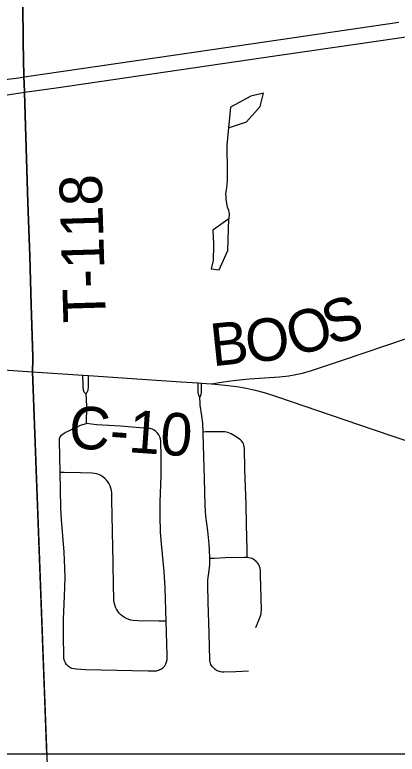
# Model space of a CAD drawing. Extents: x -4.4 to 34, y -55.5 to 22.
# Drawn here: x 3.804 to 4.314, y 15.553 to 16.54 of the extents above; entities that cross this region are included whole.
import ezdxf

# ---------------------------------------------------------------- set-up
doc = ezdxf.new("R2010")
doc.units = 0
for name, color, linetype in [('_CIVIL_CONSTRUCTION', 7, 'Continuous'), ('DR_X_Storm_Sewer', 7, 'Continuous'), ('DV_X_Text', 7, 'Continuous'), ('RW_P_Const_Limits', 7, 'Continuous'), ('SG_X_Controllers', 7, 'Continuous'), ('SH_Masking', 7, 'Continuous'), ('SH_Text', 7, 'Continuous'), ('UT_X_Electric', 7, 'Continuous'), ('UT_X_Telecom', 7, 'Continuous')]:
    doc.layers.add(name, color=color, linetype=linetype)

msp = doc.modelspace()

# ---------------------------------------------------------------- linework, layer by layer
at = {"layer": 'DR_X_Storm_Sewer'}
msp.add_line((3.84623, 15.55234), (3.84622, 15.55274), dxfattribs=at)
for points in [[(3.81422, 16.55611), (3.81453, 16.5034), (3.81581, 16.45759), (3.81642, 16.43709), (3.81679, 16.42106), (3.82095, 16.28923), (3.82365, 16.21781), (3.82529, 16.15264), (3.82744, 16.08355), (3.82769, 16.07574), (3.82731, 16.06755), (3.82718, 16.06381), (3.85082, 15.42929)], [(3.84622, 15.55274), (3.82718, 16.06381), (3.82731, 16.06755), (3.82769, 16.07574), (3.82744, 16.08355), (3.82529, 16.15264), (3.82365, 16.21781), (3.82095, 16.28923), (3.81679, 16.42106), (3.81642, 16.43709), (3.81581, 16.45759), (3.81453, 16.5034), (3.81422, 16.55611)]]:
    msp.add_lwpolyline(points, dxfattribs=at)
at = {"layer": 'DV_X_Text'}
msp.add_lwpolyline([(4.08914, 16.3889), (4.08668, 16.36567), (4.08701, 16.35425), (4.08733, 16.34131), (4.08727, 16.32913), (4.08722, 16.31885), (4.08681, 16.31314), (4.08641, 16.30896), (4.08563, 16.30363), (4.08523, 16.30097), (4.0856, 16.29678), (4.08558, 16.29336), (4.08595, 16.29107), (4.08668, 16.28536), (4.08744, 16.28345), (4.08894, 16.27887), (4.08969, 16.27658), (4.09006, 16.2743), (4.08965, 16.26745)], dxfattribs=at)
at = {"layer": 'RW_P_Const_Limits'}
msp.add_line((3.8274, 16.06326), (3.89435, 16.05867), dxfattribs=at)
for points in [[(3.76299, 16.06701), (3.78168, 16.06614), (3.8274, 16.06326)], [(3.89435, 16.05867), (3.90201, 16.05815), (3.97312, 16.05328), (4.02583, 16.04964), (4.04859, 16.04828)], [(4.04859, 16.04828), (4.05297, 16.04803), (4.06618, 16.0472), (4.0668, 16.04715)], [(4.0668, 16.04715), (4.08478, 16.04554), (4.10023, 16.04357), (4.11049, 16.04186)], [(4.11049, 16.04186), (4.11254, 16.04152), (4.12473, 16.03889), (4.13676, 16.03559), (4.15455, 16.02987), (4.281, 15.98661), (4.3417, 15.96629), (4.38993, 15.94975), (4.43109, 15.93568), (4.48706, 15.91679), (4.60193, 15.87808), (4.7081, 15.84271), (4.86145, 15.79162), (4.95575, 15.76002), (5.05013, 15.72855), (5.098, 15.71269), (5.13573, 15.70034), (5.16888, 15.68926), (5.33649, 15.6342), (5.39554, 15.61481), (5.41337, 15.60946), (5.42842, 15.60519), (5.44022, 15.60253)]]:
    msp.add_lwpolyline(points, dxfattribs=at)
at = {"layer": 'SH_Masking'}
msp.add_lwpolyline([(4.99125, 15.55274), (3.10236, 15.55274), (3.10236, 14.882), (4.99125, 14.882)], close=True, dxfattribs=at)
at = {"layer": 'SH_Text'}
for points in [[(4.08908, 16.38888), (4.11311, 16.39713), (4.13149, 16.41758), (4.13576, 16.43545), (4.11899, 16.43135), (4.10328, 16.42284)], [(4.10328, 16.42284), (4.09188, 16.41665), (4.08908, 16.38888)], [(4.06885, 16.23427), (4.06891, 16.23254), (4.06843, 16.21199), (4.06609, 16.20058), (4.07637, 16.19938), (4.0883, 16.2252), (4.0892, 16.25375), (4.08965, 16.26745)], [(4.08965, 16.26745), (4.06825, 16.25234), (4.06885, 16.23427)]]:
    msp.add_lwpolyline(points, dxfattribs=at)
at = {"layer": 'UT_X_Electric'}
for points in [[(3.81664, 16.43653), (3.85864, 16.44239), (4.15399, 16.4855), (4.2309, 16.49686), (4.3417, 16.51273), (4.50782, 16.53711), (4.76319, 16.57443), (4.86784, 16.58932), (4.94164, 16.60047), (5.00937, 16.61), (5.11397, 16.62534), (5.2524, 16.64573), (5.39703, 16.6667), (5.41128, 16.66872)], [(3.69299, 16.4384), (3.69877, 16.43938), (3.72903, 16.44412), (3.79049, 16.45335), (3.80897, 16.45579), (3.81603, 16.45703), (3.99043, 16.48242), (4.06734, 16.49342), (4.31645, 16.53007)], [(3.30725, 16.32677), (3.32601, 16.33141), (3.33376, 16.33333), (3.51613, 16.37849), (3.52296, 16.3801), (3.55652, 16.38887), (3.6199, 16.40268), (3.69743, 16.41799), (3.71505, 16.42099), (3.73891, 16.42486), (3.79058, 16.4326), (3.81664, 16.43653)]]:
    msp.add_lwpolyline(points, dxfattribs=at)
at = {"layer": 'UT_X_Telecom'}
for points in [[(3.8274, 16.06326), (3.82753, 16.06699), (3.82791, 16.07519), (3.82766, 16.083), (3.82551, 16.15208), (3.82387, 16.21725), (3.82117, 16.28867), (3.81701, 16.4205), (3.81664, 16.43653), (3.81603, 16.45703), (3.81475, 16.50285), (3.81444, 16.55555), (3.81416, 16.57419), (3.81493, 16.61845), (3.81489, 16.62055)], [(4.0668, 16.04715), (4.07401, 16.04833), (4.08249, 16.04971), (4.09574, 16.05143), (4.10772, 16.05274), (4.11695, 16.05371), (4.15726, 16.05653), (4.16965, 16.05792), (4.1789, 16.05947), (4.18803, 16.06156), (4.2, 16.06508), (4.24128, 16.07887), (4.32672, 16.10754), (4.3739, 16.12321), (4.48284, 16.15999), (4.57115, 16.18983), (4.59204, 16.19695)], [(3.89898, 16.03344), (3.89632, 16.03618), (3.89542, 16.03858), (3.89506, 16.04368), (3.89483, 16.04846), (3.89452, 16.05505), (3.89435, 16.05867)], [(3.89898, 16.03344), (3.90141, 16.03858), (3.90201, 16.04307), (3.90201, 16.05475), (3.90201, 16.05815)], [(4.05077, 16.02946), (4.04993, 16.03069), (4.04932, 16.0318), (4.0488, 16.03364), (4.04862, 16.03451), (4.04846, 16.03603), (4.04859, 16.04828)], [(4.05077, 16.02946), (4.05154, 16.03074), (4.05216, 16.03191), (4.05258, 16.03353), (4.05281, 16.03525), (4.05292, 16.0443), (4.05297, 16.04803)], [(3.89931, 15.99426), (3.89964, 16.01694), (3.89936, 16.02613), (3.89898, 16.03344)], [(4.05531, 15.98275), (4.05467, 15.99469), (4.0536, 16.00457), (4.0514, 16.01869), (4.05118, 16.02077), (4.05077, 16.02946)], [(3.86396, 15.92896), (3.86307, 15.97105), (3.86331, 15.97394), (3.86421, 15.97656), (3.86593, 15.97875), (3.86827, 15.98052), (3.8709, 15.98198), (3.87648, 15.98464), (3.89127, 15.99207), (3.89931, 15.99426)], [(4.00577, 15.73004), (4.00444, 15.77493), (4.00291, 15.79657), (3.99946, 15.8337), (3.9984, 15.84923), (3.99773, 15.871), (3.99786, 15.88967), (3.99911, 15.92382), (3.99912, 15.94689), (3.99906, 15.95231), (3.99868, 15.96771), (3.99846, 15.97072), (3.99799, 15.97366), (3.9972, 15.97653), (3.99606, 15.97921), (3.99436, 15.98147), (3.99218, 15.98347), (3.98978, 15.98518), (3.98717, 15.98647), (3.98437, 15.98728), (3.98142, 15.98772), (3.94457, 15.99051), (3.91253, 15.99251), (3.89931, 15.99426)], [(4.11408, 15.8152), (4.11404, 15.81828), (4.11397, 15.82579), (4.11325, 15.85877), (4.11255, 15.88604), (4.11106, 15.93324), (4.11036, 15.96085), (4.11012, 15.9632), (4.10973, 15.96508), (4.10918, 15.9668), (4.10801, 15.96892), (4.10637, 15.97103), (4.10511, 15.97228), (4.10363, 15.97345), (4.10058, 15.97556), (4.0949, 15.979), (4.09275, 15.98018), (4.09056, 15.9812), (4.08837, 15.98206), (4.08618, 15.9826), (4.08407, 15.98292), (4.08138, 15.98311), (4.0733, 15.98326), (4.0584, 15.98284), (4.05531, 15.98275)], [(4.06407, 15.81377), (4.06408, 15.81549), (4.06308, 15.83285), (4.06127, 15.85079), (4.05898, 15.87053), (4.05798, 15.88478), (4.05699, 15.9208), (4.05602, 15.94999), (4.05541, 15.98104), (4.05531, 15.98275)], [(4.00577, 15.73004), (3.99617, 15.73025), (3.96808, 15.73087), (3.96185, 15.73119), (3.95877, 15.73169), (3.95577, 15.73253), (3.95288, 15.73371), (3.95013, 15.73519), (3.94752, 15.73691), (3.9451, 15.73887), (3.9429, 15.74108), (3.94098, 15.74354), (3.93937, 15.74621), (3.93807, 15.74905), (3.93707, 15.75201), (3.9364, 15.75505), (3.93602, 15.75815), (3.93586, 15.76127), (3.9356, 15.77687), (3.93499, 15.80809), (3.93332, 15.89236), (3.93308, 15.90173), (3.93267, 15.90482), (3.93193, 15.90785), (3.93084, 15.91077), (3.92946, 15.91357), (3.9278, 15.91622), (3.92589, 15.91868), (3.92371, 15.92091), (3.92127, 15.92286), (3.91863, 15.92453), (3.91584, 15.92591), (3.91289, 15.92694), (3.90985, 15.92761), (3.90675, 15.928), (3.89114, 15.92845), (3.8693, 15.92886), (3.86396, 15.92896)], [(3.99688, 15.66527), (3.99491, 15.66424), (3.99298, 15.66364), (3.99084, 15.66361), (3.98158, 15.66365), (3.89794, 15.66541), (3.88562, 15.6659), (3.88265, 15.66635), (3.87983, 15.66717), (3.87724, 15.66848), (3.87491, 15.67026), (3.87282, 15.67238), (3.87108, 15.67477), (3.86979, 15.67734), (3.86913, 15.68016), (3.8689, 15.68317), (3.86839, 15.71102), (3.86857, 15.73268), (3.87015, 15.76363), (3.87064, 15.78843), (3.87051, 15.80085), (3.86936, 15.82255), (3.86758, 15.84419), (3.86577, 15.86579), (3.86493, 15.88123), (3.86444, 15.90599), (3.86396, 15.92896)], [(4.11574, 15.66333), (4.09898, 15.66265), (4.08283, 15.66213), (4.08057, 15.66224), (4.07851, 15.66259), (4.07699, 15.66295), (4.07553, 15.66343), (4.07405, 15.664), (4.07273, 15.66479), (4.07141, 15.66565), (4.07023, 15.66661), (4.06889, 15.66788), (4.06766, 15.66932), (4.06654, 15.67087), (4.06566, 15.67246), (4.06501, 15.67392), (4.0646, 15.67536), (4.06419, 15.67715), (4.06404, 15.67904), (4.06303, 15.7144), (4.06196, 15.75544), (4.0613, 15.77842), (4.06158, 15.78523), (4.06181, 15.78833), (4.06373, 15.80123), (4.06405, 15.80618), (4.06407, 15.81377)], [(4.11408, 15.8152), (4.11203, 15.81533), (4.11, 15.81533), (4.08471, 15.81473), (4.06976, 15.81404), (4.06407, 15.81377)], [(4.12549, 15.72174), (4.12972, 15.73144), (4.1315, 15.73618), (4.13251, 15.73991), (4.13285, 15.74208), (4.13297, 15.74436), (4.13259, 15.76117), (4.13185, 15.79138), (4.13168, 15.7985), (4.13151, 15.79992), (4.13128, 15.80109), (4.13058, 15.80312), (4.12995, 15.80469), (4.12893, 15.80648), (4.12759, 15.80822), (4.12659, 15.80946), (4.12534, 15.8106), (4.12385, 15.81173), (4.12213, 15.81288), (4.12048, 15.81368), (4.11854, 15.81436), (4.11618, 15.81493), (4.11408, 15.8152)], [(3.99688, 15.66527), (3.9995, 15.66674), (4.00182, 15.66853), (4.0038, 15.67071), (4.00535, 15.67321), (4.00641, 15.67592), (4.00694, 15.6788), (4.00712, 15.68489), (4.00577, 15.73004)]]:
    msp.add_lwpolyline(points, dxfattribs=at)

# ---------------------------------------------------------------- texts
at = {"layer": '_CIVIL_CONSTRUCTION'}
msp.add_text('C-10', height=0.056818, rotation=355.88548, dxfattribs=at).set_placement((3.87432, 15.96175))
at = {"layer": 'SG_X_Controllers'}
for s, height, rotation, p in [('T-118', 0.056818, 91.68549, (3.92537, 16.12942)), ('S', 0.05682, 18.59806, (4.2254, 16.09806)), ('O', 0.05682, 17.69447, (4.17684, 16.08255)), ('O', 0.05682, 5.30788, (4.11394, 16.07526)), ('B', 0.05682, 5.93934, (4.06769, 16.07045))]:
    msp.add_text(s, height=height, rotation=rotation, dxfattribs=at).set_placement(p)

doc.saveas('drawing.dxf')
